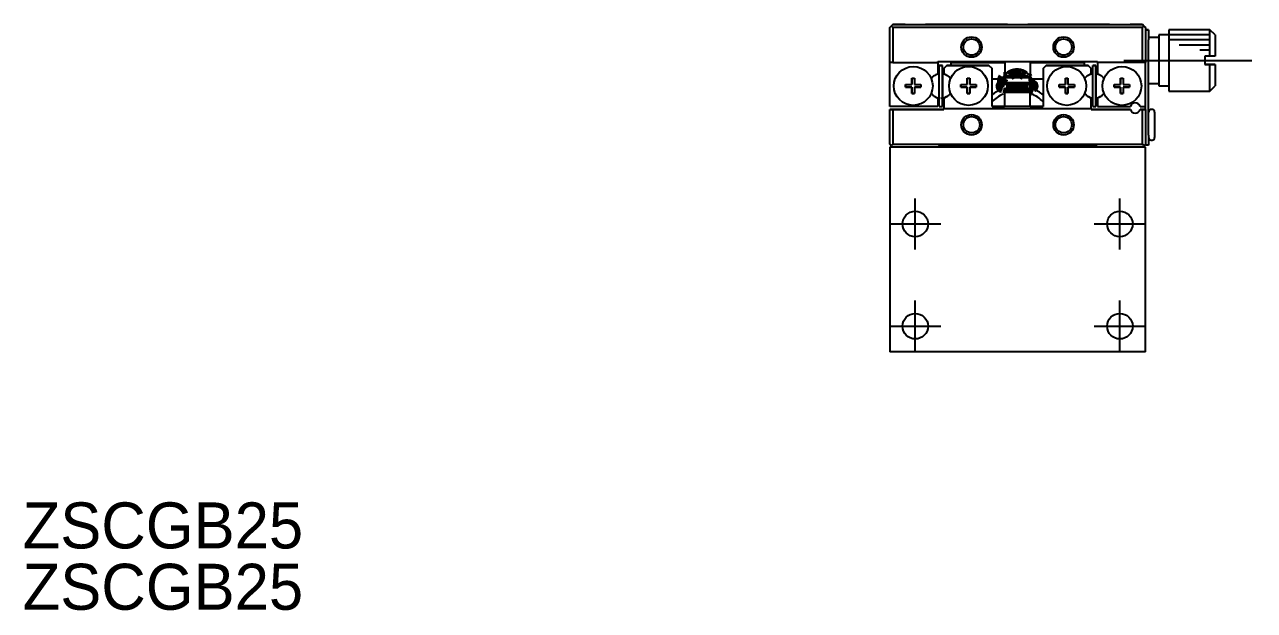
# Model space of a CAD drawing. Extents: x 180 to 395, y 2 to 175.
# Drawn here: x 179.7 to 299.9, y 1.9 to 59.2 of the extents above; entities that cross this region are included whole.
import ezdxf

# ---------------------------------------------------------------- set-up
doc = ezdxf.new("R2010")
doc.units = 0
doc.header["$LTSCALE"] = 10
doc.linetypes.add('CENTER', pattern=[2, 1.25, -0.25, 0.25, -0.25])
doc.layers.get('0').update_dxf_attribs({"linetype": 'CONTINUOUS'})
doc.layers.add('CENTER', color=1, linetype='CENTER')
doc.styles.get("Standard").update_dxf_attribs({"font": 'FGP教科書体NT-M'})

msp = doc.modelspace()

# ---------------------------------------------------------------- linework, layer by layer
at = {"color": 7, "linetype": 'CONTINUOUS'}
for p, q in [((264.299141, 58.881613), (264.449141, 59.031613)), ((264.449141, 59.031613), (264.299141, 58.881613)), ((264.449141, 59.031613), (264.599141, 59.181613)), ((264.599141, 59.181613), (264.449141, 59.031613)), ((264.449141, 59.031613), (264.599141, 58.881613)), ((264.599141, 59.181613), (288.999141, 59.181613)), ((265.799146, 59.181613), (264.599141, 59.181613)), ((275.799146, 59.181613), (267.799136, 59.181613)), ((275.799146, 59.181613), (275.299141, 59.181613)), ((275.799146, 59.181613), (275.299141, 59.181613)), ((278.299141, 59.181613), (277.799136, 59.181613)), ((285.799146, 59.181613), (277.799136, 59.181613)), ((278.299141, 59.181613), (277.799136, 59.181613)), ((288.999141, 59.181613), (287.799136, 59.181613)), ((289.149141, 59.031613), (288.999141, 59.181613)), ((288.999141, 59.181613), (289.149141, 59.031613)), ((288.999141, 58.881613), (289.149141, 59.031613)), ((289.149141, 59.031613), (289.299141, 58.881613)), ((289.299141, 58.881613), (289.149141, 59.031613)), ((264.299141, 55.481613), (264.299141, 58.881613)), ((288.999141, 58.881613), (264.599141, 58.881613)), ((264.599141, 58.881613), (264.599141, 55.481613)), ((288.999141, 55.481613), (288.999141, 58.881613)), ((289.299141, 58.881613), (289.299141, 55.481613)), ((289.299141, 58.681613), (289.599141, 58.681613)), ((289.599141, 58.681613), (289.299141, 58.681613)), ((289.599141, 58.681613), (289.599141, 57.681613)), ((290.599141, 57.931613), (289.599141, 57.931613)), ((290.599141, 58.181613), (290.599141, 53.181613)), ((291.599141, 58.181613), (290.599141, 58.181613)), ((291.599141, 58.681613), (291.599141, 52.681613)), ((295.599141, 58.681613), (291.599141, 58.681613)), ((295.599141, 56.081613), (295.599141, 58.681613)), ((296.099141, 58.181613), (295.599141, 58.681613)), ((296.099141, 58.181613), (296.099141, 56.081613)), ((296.099141, 58.181613), (296.099141, 56.081613)), ((289.599141, 48.581613), (289.599141, 57.681613)), ((264.599141, 55.481613), (264.299141, 55.481613)), ((264.299141, 51.181613), (264.299141, 55.481613)), ((264.599141, 55.481613), (268.999141, 55.481613)), ((268.999141, 55.581613), (284.599141, 55.581613)), ((268.999141, 55.481613), (268.999141, 55.581613)), ((268.999141, 55.481613), (268.999141, 54.383078)), ((270.299141, 55.581613), (270.299141, 55.481613)), ((270.299141, 55.481613), (275.549141, 55.481613)), ((270.299141, 55.181613), (270.299141, 55.481613)), ((275.549141, 55.581613), (275.549141, 54.461822)), ((278.049141, 54.342859), (278.049141, 55.581613)), ((278.049141, 55.481613), (283.299141, 55.481613)), ((283.299141, 55.581613), (283.299141, 55.481613)), ((283.299141, 55.481613), (283.299141, 55.181613)), ((284.599141, 55.581613), (284.599141, 55.481613)), ((288.999141, 55.481613), (284.599141, 55.481613)), ((284.599141, 55.481613), (284.599141, 54.383078)), ((289.299141, 55.481613), (288.999141, 55.481613)), ((289.299141, 51.181613), (289.299141, 55.481613)), ((295.099141, 56.081613), (295.099141, 55.281613)), ((295.599141, 56.081613), (295.099141, 56.081613)), ((295.099141, 56.081613), (295.099141, 55.281613)), ((296.099141, 56.081613), (295.599141, 56.081613)), ((268.999141, 54.383078), (268.703891, 54.212616)), ((269.149141, 51.181613), (269.149141, 55.181613)), ((269.449141, 55.181613), (269.149141, 55.181613)), ((269.149141, 55.181613), (269.449141, 55.181613)), ((269.449141, 51.181613), (269.449141, 55.181613)), ((269.449141, 54.362625), (269.449141, 55.181613)), ((269.449143, 54.431613), (269.449143, 54.362625)), ((269.449143, 54.431613), (269.449143, 54.362625)), ((269.449143, 54.431613), (269.449143, 54.362625)), ((269.449143, 54.431613), (269.449143, 54.362625)), ((269.449143, 54.431613), (269.449143, 54.362625)), ((269.449143, 54.431613), (269.449143, 54.362625)), ((269.449143, 54.431613), (269.449143, 54.362625)), ((269.449143, 54.431613), (269.449143, 51.931613)), ((269.449143, 54.431613), (269.449143, 54.362625)), ((269.449143, 54.431613), (269.449143, 54.362625)), ((269.449143, 54.431613), (269.449143, 54.362625)), ((269.449143, 54.431613), (269.449143, 54.362625)), ((269.449143, 54.431613), (269.449143, 54.362625)), ((269.449143, 54.431613), (269.449143, 54.362625)), ((269.899141, 55.181613), (269.599141, 54.881613)), ((269.599141, 54.881613), (269.899141, 55.181613)), ((269.599141, 54.881613), (269.599141, 54.383078)), ((269.599141, 54.383078), (269.894391, 54.212616)), ((273.999141, 55.181613), (269.899141, 55.181613)), ((269.899141, 55.181613), (273.999141, 55.181613)), ((274.299141, 54.881613), (273.999141, 55.181613)), ((273.999141, 55.181613), (274.299141, 54.881613)), ((274.299141, 51.181613), (274.299141, 54.881613)), ((275.789192, 54.181613), (275.579141, 53.981613)), ((277.769091, 54.181613), (275.789192, 54.181613)), ((277.769091, 54.181613), (275.789192, 54.181613)), ((277.979141, 53.981613), (277.769091, 54.181613)), ((278.087563, 54.272426), (278.100806, 54.280745)), ((278.091201, 54.281696), (278.094253, 54.285674)), ((278.094253, 54.285674), (278.095242, 54.289)), ((278.159125, 54.166223), (278.100529, 54.281689)), ((279.599141, 55.181613), (279.299141, 54.881613)), ((279.299141, 54.881613), (279.599141, 55.181613)), ((279.299141, 54.881613), (279.299141, 51.181613)), ((283.699141, 55.181613), (279.599141, 55.181613)), ((279.599141, 55.181613), (283.699141, 55.181613)), ((283.999141, 54.881613), (283.699141, 55.181613)), ((283.699141, 55.181613), (283.999141, 54.881613)), ((283.703891, 54.212616), (283.999141, 54.383078)), ((283.999141, 54.383078), (283.999141, 54.881613)), ((284.449141, 55.181613), (284.149141, 55.181613)), ((284.149141, 55.181613), (284.449141, 55.181613)), ((284.149141, 51.181613), (284.149141, 55.181613)), ((284.449141, 51.181613), (284.449141, 55.181613)), ((284.449141, 54.362625), (284.449141, 55.181613)), ((284.449143, 54.431613), (284.449143, 54.362625)), ((284.449143, 54.431613), (284.449143, 54.362625)), ((284.449143, 54.431613), (284.449143, 54.362625)), ((284.449143, 54.431613), (284.449143, 54.362625)), ((284.449143, 54.431613), (284.449143, 54.362625)), ((284.449143, 54.431613), (284.449143, 54.362625)), ((284.449143, 54.431613), (284.449143, 54.362625)), ((284.449143, 54.431613), (284.449143, 51.931613)), ((284.449143, 54.431613), (284.449143, 54.362625)), ((284.449143, 54.431613), (284.449143, 54.362625)), ((284.449143, 54.431613), (284.449143, 54.362625)), ((284.449143, 54.431613), (284.449143, 54.362625)), ((284.449143, 54.431613), (284.449143, 54.362625)), ((284.449143, 54.431613), (284.449143, 54.362625)), ((284.599141, 54.383078), (284.894391, 54.212616)), ((295.099141, 55.281613), (295.599141, 55.281613)), ((295.599141, 55.281613), (295.099141, 55.281613)), ((295.599141, 52.681613), (295.599141, 55.281613)), ((295.599141, 55.281613), (296.099141, 55.281613)), ((296.099141, 55.281613), (295.599141, 55.281613)), ((296.099141, 55.281613), (296.099141, 53.181613)), ((296.099141, 55.281613), (296.099141, 53.181613)), ((265.849141, 53.306613), (266.474141, 53.306613)), ((265.849141, 53.056613), (265.849141, 53.306613)), ((265.849141, 53.306613), (265.849141, 53.056613)), ((266.474141, 53.056613), (265.849141, 53.056613)), ((265.849141, 53.056613), (266.474141, 53.056613)), ((266.474141, 53.931613), (266.724141, 53.931613)), ((266.474141, 53.306613), (266.474141, 53.931613)), ((266.474141, 53.931613), (266.474141, 53.306613)), ((266.474141, 52.431613), (266.474141, 53.056613)), ((266.474141, 53.056613), (266.474141, 52.431613)), ((266.724141, 53.931613), (266.724141, 53.306613)), ((266.724141, 53.306613), (267.349141, 53.306613)), ((266.724141, 53.056613), (266.724141, 52.431613)), ((267.349141, 53.056613), (266.724141, 53.056613)), ((266.724141, 53.056613), (267.349141, 53.056613)), ((267.349141, 53.306613), (267.349141, 53.056613)), ((271.249141, 53.306613), (271.874141, 53.306613)), ((271.249141, 53.056613), (271.249141, 53.306613)), ((271.249141, 53.306613), (271.249141, 53.056613)), ((271.874141, 53.056613), (271.249141, 53.056613)), ((271.249141, 53.056613), (271.874141, 53.056613)), ((271.874141, 53.931613), (272.124141, 53.931613)), ((271.874141, 53.306613), (271.874141, 53.931613)), ((271.874141, 53.931613), (271.874141, 53.306613)), ((271.874141, 52.431613), (271.874141, 53.056613)), ((271.874141, 53.056613), (271.874141, 52.431613)), ((272.124141, 53.931613), (272.124141, 53.306613)), ((272.124141, 53.306613), (272.749141, 53.306613)), ((272.124141, 53.056613), (272.124141, 52.431613)), ((272.749141, 53.056613), (272.124141, 53.056613)), ((272.124141, 53.056613), (272.749141, 53.056613)), ((272.749141, 53.306613), (272.749141, 53.056613)), ((274.299141, 53.881613), (275.232095, 53.881613)), ((278.139652, 53.318892), (275.359997, 53.318892)), ((275.400012, 54.032579), (275.398975, 54.032075)), ((275.404701, 54.040139), (275.562911, 53.954425)), ((275.535629, 52.888319), (275.520097, 52.96099)), ((275.579141, 53.681613), (275.529141, 53.681613)), ((275.579141, 53.681613), (275.529141, 53.681613)), ((275.529141, 53.681613), (275.529141, 53.481613)), ((278.029141, 53.481613), (275.529141, 53.481613)), ((275.529141, 53.481613), (275.703959, 53.306795)), ((275.606298, 52.95877), (275.529141, 52.881613)), ((275.579141, 53.931666), (275.555368, 53.946947)), ((275.562911, 53.954425), (275.580831, 53.942943)), ((277.979141, 53.981613), (275.579141, 53.981613)), ((275.579141, 53.981613), (275.579141, 53.681613)), ((275.599141, 52.958941), (275.599141, 52.951613)), ((277.855544, 53.308015), (278.029141, 53.481613)), ((277.926107, 53.378289), (277.97709, 53.418957)), ((278.029141, 52.881613), (277.950542, 52.960212)), ((277.975347, 53.427664), (277.990413, 53.336033)), ((277.9808, 52.961015), (277.975847, 52.935108)), ((277.979141, 53.681613), (277.979141, 53.981613)), ((278.029141, 53.681613), (277.979141, 53.681613)), ((278.029141, 53.681613), (277.979141, 53.681613)), ((278.029141, 53.481613), (278.029141, 53.681613)), ((278.269547, 53.881613), (279.299141, 53.881613)), ((278.336125, 53.382265), (278.29914, 53.573616)), ((280.849141, 53.306613), (281.474141, 53.306613)), ((280.849141, 53.056613), (280.849141, 53.306613)), ((280.849141, 53.306613), (280.849141, 53.056613)), ((281.474141, 53.056613), (280.849141, 53.056613)), ((280.849141, 53.056613), (281.474141, 53.056613)), ((281.474141, 53.931613), (281.724141, 53.931613)), ((281.474141, 53.306613), (281.474141, 53.931613)), ((281.474141, 53.931613), (281.474141, 53.306613)), ((281.474141, 52.431613), (281.474141, 53.056613)), ((281.474141, 53.056613), (281.474141, 52.431613)), ((281.724141, 53.931613), (281.724141, 53.306613)), ((281.724141, 53.306613), (282.349141, 53.306613)), ((281.724141, 53.056613), (281.724141, 52.431613)), ((282.349141, 53.056613), (281.724141, 53.056613)), ((281.724141, 53.056613), (282.349141, 53.056613)), ((282.349141, 53.306613), (282.349141, 53.056613)), ((286.249141, 53.306613), (286.874141, 53.306613)), ((286.249141, 53.056613), (286.249141, 53.306613)), ((286.249141, 53.306613), (286.249141, 53.056613)), ((286.874141, 53.056613), (286.249141, 53.056613)), ((286.249141, 53.056613), (286.874141, 53.056613)), ((286.874141, 53.931613), (287.124141, 53.931613)), ((286.874141, 53.306613), (286.874141, 53.931613)), ((286.874141, 53.931613), (286.874141, 53.306613)), ((286.874141, 52.431613), (286.874141, 53.056613)), ((286.874141, 53.056613), (286.874141, 52.431613)), ((287.124141, 53.931613), (287.124141, 53.306613)), ((287.124141, 53.306613), (287.749141, 53.306613)), ((287.124141, 53.056613), (287.124141, 52.431613)), ((287.749141, 53.056613), (287.124141, 53.056613)), ((287.124141, 53.056613), (287.749141, 53.056613)), ((287.749141, 53.306613), (287.749141, 53.056613)), ((289.599141, 53.431613), (290.599141, 53.431613)), ((290.599141, 53.181613), (291.599141, 53.181613)), ((295.599141, 52.681613), (296.099141, 53.181613)), ((266.724141, 52.431613), (266.474141, 52.431613)), ((266.474141, 52.431613), (266.724141, 52.431613)), ((268.703891, 52.150609), (268.999141, 51.980147)), ((268.703891, 52.150609), (268.999141, 51.980147)), ((268.999141, 51.980147), (268.999141, 51.181613)), ((269.449141, 51.181613), (269.449141, 52.0006)), ((269.449143, 52.0006), (269.449143, 51.931613)), ((269.449143, 52.0006), (269.449143, 51.931613)), ((269.894391, 52.150609), (269.599141, 51.980147)), ((269.599141, 51.980147), (269.894391, 52.150609)), ((269.599141, 51.980147), (269.599141, 50.981613)), ((272.124141, 52.431613), (271.874141, 52.431613)), ((271.874141, 52.431613), (272.124141, 52.431613)), ((278.029141, 52.881613), (275.529141, 52.881613)), ((275.529141, 52.881613), (275.529141, 51.181613)), ((278.029141, 51.181613), (278.029141, 52.881613)), ((281.724141, 52.431613), (281.474141, 52.431613)), ((281.474141, 52.431613), (281.724141, 52.431613)), ((283.999141, 51.980147), (283.703891, 52.150609)), ((283.703891, 52.150609), (283.999141, 51.980147)), ((283.999141, 50.981613), (283.999141, 51.980147)), ((284.449141, 51.181613), (284.449141, 52.0006)), ((284.449143, 52.0006), (284.449143, 51.931613)), ((284.449143, 52.0006), (284.449143, 51.931613)), ((284.449143, 52.0006), (284.449143, 51.931613)), ((284.449143, 52.0006), (284.449143, 51.931613)), ((284.449143, 52.0006), (284.449143, 51.931613)), ((284.449143, 52.0006), (284.449143, 51.931613)), ((284.449143, 52.0006), (284.449143, 51.931613)), ((284.449143, 52.0006), (284.449143, 51.931613)), ((284.449143, 52.0006), (284.449143, 51.931613)), ((284.449143, 52.0006), (284.449143, 51.931613)), ((284.449143, 52.0006), (284.449143, 51.931613)), ((284.449143, 52.0006), (284.449143, 51.931613)), ((284.449143, 52.0006), (284.449143, 51.931613)), ((284.894391, 52.150609), (284.599141, 51.980147)), ((284.894391, 52.150609), (284.599141, 51.980147)), ((284.599141, 51.980147), (284.599141, 51.181613)), ((287.124141, 52.431613), (286.874141, 52.431613)), ((286.874141, 52.431613), (287.124141, 52.431613)), ((291.599141, 52.681613), (295.599141, 52.681613)), ((268.999141, 51.181613), (264.299141, 51.181613)), ((264.299141, 50.881613), (264.599141, 50.881613)), ((264.599141, 50.881613), (264.299141, 50.881613)), ((264.299141, 47.481613), (264.299141, 50.881613)), ((264.599141, 50.881613), (264.599141, 47.481613)), ((269.599141, 50.881613), (264.599141, 50.881613)), ((264.599141, 50.881613), (269.599141, 50.881613)), ((268.899141, 50.881613), (264.699141, 50.881613)), ((268.899141, 50.881613), (264.699141, 50.881613)), ((268.899141, 50.881613), (264.699141, 50.881613)), ((268.899141, 50.881613), (264.699141, 50.881613)), ((269.149141, 51.181613), (269.449141, 51.181613)), ((269.599141, 50.981613), (283.999141, 50.981613)), ((269.599141, 50.981613), (269.599141, 50.881613)), ((269.599141, 50.981613), (283.999141, 50.981613)), ((279.299141, 51.181613), (274.299141, 51.181613)), ((274.299141, 51.181613), (275.529141, 51.181613)), ((275.529141, 51.181613), (275.399141, 51.181613)), ((275.529141, 51.181613), (275.399141, 51.181613)), ((278.029141, 51.181613), (279.299141, 51.181613)), ((278.199141, 51.181613), (278.029141, 51.181613)), ((278.199141, 51.181613), (278.029141, 51.181613)), ((283.999141, 50.881613), (283.999141, 50.981613)), ((287.822172, 50.881613), (283.999141, 50.881613)), ((283.999141, 50.881613), (287.822172, 50.881613)), ((284.149141, 51.181613), (284.449141, 51.181613)), ((284.599141, 51.181613), (287.822172, 51.181613)), ((287.822172, 50.881613), (284.699141, 50.881613)), ((287.822172, 50.881613), (284.699141, 50.881613)), ((287.822172, 50.881613), (284.699141, 50.881613)), ((287.822172, 50.881613), (284.699141, 50.881613)), ((288.776111, 51.181613), (289.299141, 51.181613)), ((288.999141, 50.881613), (288.776111, 50.881613)), ((288.899141, 50.881613), (288.776111, 50.881613)), ((288.776111, 50.881613), (288.899141, 50.881613)), ((288.776111, 50.881613), (288.999141, 50.881613)), ((288.899141, 50.881613), (288.776111, 50.881613)), ((288.776111, 50.881613), (288.899141, 50.881613)), ((288.999141, 47.481613), (288.999141, 50.881613)), ((288.999141, 50.881613), (289.299141, 50.881613)), ((289.299141, 50.881613), (288.999141, 50.881613)), ((289.299141, 50.881613), (289.299141, 51.181613)), ((289.299141, 50.881613), (289.299141, 47.481613)), ((289.949141, 50.881613), (289.849141, 50.881613)), ((290.199141, 50.631613), (290.199141, 48.131613)), ((290.199141, 50.131613), (290.199141, 49.506613)), ((290.199141, 49.506613), (290.199141, 49.256613)), ((289.599141, 48.381613), (289.599141, 48.581613)), ((289.599141, 48.381613), (289.599141, 47.381613)), ((290.199141, 49.256613), (290.199141, 48.631613)), ((264.449141, 47.331613), (264.299141, 47.481613)), ((289.299141, 47.181613), (264.299141, 47.181613)), ((264.299141, 47.181613), (264.299141, 27.181613)), ((264.599141, 47.181613), (264.299141, 47.181613)), ((264.599141, 47.481613), (264.449141, 47.331613)), ((264.449141, 47.331613), (264.599141, 47.181613)), ((264.599141, 47.481613), (288.999141, 47.481613)), ((268.999141, 47.181613), (269.199141, 47.381613)), ((273.799146, 47.181613), (268.999141, 47.181613)), ((269.199141, 47.381613), (284.399141, 47.381613)), ((270.599141, 47.381613), (270.799141, 47.181613)), ((284.599141, 47.181613), (279.799136, 47.181613)), ((282.799141, 47.181613), (282.999141, 47.381613)), ((284.399141, 47.381613), (284.599141, 47.181613)), ((289.149141, 47.331613), (288.999141, 47.481613)), ((288.999141, 47.181613), (289.149141, 47.331613)), ((289.299141, 47.181613), (288.999141, 47.181613)), ((289.299141, 47.481613), (289.149141, 47.331613)), ((289.299141, 47.381613), (289.299141, 47.481613)), ((289.599141, 47.381613), (289.299141, 47.381613)), ((289.299141, 27.181613), (289.299141, 47.181613)), ((289.849141, 47.881613), (289.949141, 47.881613)), ((289.299141, 27.181613), (264.299141, 27.181613))]:
    msp.add_line(p, q, dxfattribs=at)
at = {"color": 3, "linetype": 'CONTINUOUS'}
for p, q in [((295.599141, 58.181613), (291.599141, 58.181613)), ((295.599141, 57.681613), (291.599141, 57.681613)), ((295.599141, 57.181613), (292.599141, 57.181613)), ((295.599141, 56.681613), (294.599141, 56.681613))]:
    msp.add_line(p, q, dxfattribs=at)
at = {"color": 7, "linetype": 'CONTINUOUS', "const_width": 1}
for points in [[(275.398975, 54.032075), (275.382624, 54.00487), (275.366779, 53.975354), (275.352424, 53.94509), (275.339595, 53.914151), (275.328323, 53.882616), (275.318637, 53.850561), (275.310559, 53.818066), (275.30411, 53.785212), (275.299305, 53.752078), (275.296157, 53.718748), (275.294672, 53.685303), (275.294855, 53.651825), (275.296704, 53.618397), (275.300216, 53.585102), (275.305382, 53.552021), (275.312189, 53.519237), (275.32062, 53.486829), (275.330655, 53.454878), (275.342268, 53.423463), (275.355433, 53.392661), (275.370116, 53.362549), (275.38628, 53.3332), (275.38747, 53.331171)], [(275.417184, 54.026743), (275.413964, 54.028187), (275.41104, 54.029431), (275.408417, 54.030472), (275.406102, 54.031309), (275.4041, 54.031939), (275.402415, 54.032362), (275.401052, 54.032575), (275.400012, 54.032579)], [(275.555368, 53.946947), (275.544965, 53.953519), (275.534571, 53.960016), (275.524237, 53.966406), (275.514015, 53.972658), (275.503955, 53.97874), (275.494108, 53.984623), (275.48452, 53.990277), (275.475241, 53.995675), (275.466316, 54.00079), (275.457789, 54.005596), (275.449702, 54.01007), (275.442095, 54.014189), (275.435006, 54.017934), (275.428471, 54.021285), (275.42252, 54.024227), (275.417184, 54.026743)], [(275.517874, 53.336231), (275.529017, 53.336081), (275.540127, 53.334975), (275.551143, 53.33292), (275.562005, 53.329925), (275.572655, 53.326008), (275.583033, 53.321191), (275.593083, 53.315499), (275.60275, 53.308963)]]:
    msp.add_lwpolyline(points, dxfattribs=at)
for points in [[(276.007759, 54.181764, -0.135051), (276.625914, 54.420869, -0.096472), (277.09841, 54.378154), (277.237195, 54.329152), (277.371114, 54.263252), (277.46346, 54.205133), (277.495987, 54.181783)], [(275.517874, 53.336231), (275.390234, 53.331354), (275.286965, 53.320439), (275.197706, 53.269133), (275.15235, 53.178315), (275.165517, 53.076124), (275.233667, 52.998917), (275.340771, 52.969142, 0.018044), (278.227212, 52.981003), (278.313768, 53.042095), (278.349619, 53.140176), (278.32488, 53.238831), (278.247607, 53.308271), (278.143678, 53.329316), (278.028317, 53.334745), (277.912195, 53.338093), (277.886569, 53.338698)]]:
    msp.add_lwpolyline(points, format="xyb", dxfattribs=at)
at = {"color": 3, "linetype": 'CONTINUOUS'}
for centre in [(272.299141, 56.981613), (281.299141, 56.981613), (272.299141, 49.381613), (281.299141, 49.381613)]:
    msp.add_circle(centre, 1, dxfattribs=at)
at = {"color": 7, "linetype": 'CONTINUOUS'}
for centre, radius in [((272.299141, 56.981613), 0.8), ((281.299141, 56.981613), 0.8), ((266.599141, 53.181613), 1.9), ((271.999141, 53.181613), 1.9), ((281.599141, 53.181613), 1.9), ((286.999141, 53.181613), 1.9), ((272.299141, 49.381613), 0.8), ((281.299141, 49.381613), 0.8), ((266.799141, 39.681613), 1.25), ((286.799141, 39.681613), 1.25), ((266.799141, 29.681613), 1.25), ((286.799141, 29.681613), 1.25)]:
    msp.add_circle(centre, radius, dxfattribs=at)
for centre, radius, start, end in [((269.299141, 53.181613), 1.1905, 120, 135), ((269.299142, 53.181613), 1.1905, 97.238336, 120), ((269.299142, 53.181613), 1.1905, 60.000042, 82.761589), ((269.299141, 53.181613), 1.1905, 45, 60), ((276.750698, 53.191371), 1.598393, 0.536816, 148.370163), ((276.750724, 53.177732), 1.598458, 359.611466, 147.357013), ((284.299141, 53.181613), 1.1905, 120, 135), ((284.299142, 53.181613), 1.1905, 97.238308, 120), ((284.299142, 53.181613), 1.1905, 60.000042, 82.761685), ((284.299141, 53.181613), 1.1905, 45, 60), ((269.391282, 53.090613), 1.32, 135.034999, 141.739912), ((269.299142, 53.181613), 1.1905, 135.000034, 142.457024), ((269.207001, 53.090613), 1.32, 38.260088, 44.965001), ((269.299142, 53.181613), 1.1905, 37.543078, 44.642946), ((276.75944, 53.185551), 1.608889, 148.356938, 180.616493), ((276.747748, 53.182618), 1.601567, 323.152208, 357.922405), ((276.799141, 49.181613), 4, 51.317813, 68.253482), ((284.391282, 53.090613), 1.32, 135.034999, 141.739912), ((284.299142, 53.181613), 1.1905, 135.000034, 142.457024), ((284.207001, 53.090613), 1.32, 38.260088, 44.965001), ((284.299142, 53.181613), 1.1905, 37.543078, 44.642946), ((269.391282, 53.272613), 1.32, 218.260088, 224.965001), ((269.299142, 53.181613), 1.1905, 217.542976, 224.643568), ((269.299141, 53.181613), 1.1905, 225, 240), ((269.299142, 53.181613), 1.1905, 240, 262.761589), ((269.299142, 53.181613), 1.1905, 270, 300), ((269.299141, 53.181613), 1.1905, 300, 315), ((269.299142, 53.181613), 1.1905, 314.999966, 322.456922), ((269.207001, 53.272613), 1.32, 315.034999, 321.739912), ((276.799141, 49.181613), 4, 113.749343, 128.682187), ((276.799141, 49.181613), 3.5, 113.852867, 135.584691), ((276.799141, 49.181613), 3.5, 44.415309, 67.290028), ((284.391282, 53.272613), 1.32, 218.260088, 224.965001), ((284.299142, 53.181613), 1.1905, 217.542976, 224.643568), ((284.299141, 53.181613), 1.1905, 225, 240), ((284.299142, 53.181613), 1.1905, 240, 262.761692), ((284.299142, 53.181613), 1.1905, 277.238507, 300), ((284.299141, 53.181613), 1.1905, 300, 315), ((284.299142, 53.181613), 1.1905, 314.999966, 322.456922), ((284.207001, 53.272613), 1.32, 315.034999, 321.739912), ((288.299141, 51.031613), 0.5, 17.457603, 162.542397), ((288.299141, 51.031613), 0.5, 197.457603, 342.542397), ((289.849141, 50.631613), 0.25, 90, 180), ((289.949141, 50.631613), 0.25, 0, 90), ((289.849141, 48.131613), 0.25, 180, 270), ((289.949141, 48.131613), 0.25, 270, 0), ((276.799141, 49.181613), 4, 206.743684, 210), ((276.799141, 49.181613), 3.5, 210.949723, 214.849905), ((276.799141, 49.181613), 3.5, 325.150095, 329.050277), ((276.799141, 49.181613), 4, 330, 333.256316)]:
    msp.add_arc(centre, radius, start, end, dxfattribs=at)
at = {"layer": 'CENTER', "color": 1, "linetype": 'CENTER'}
for p, q in [((287.199141, 55.681613), (299.949141, 55.681613)), ((266.799141, 37.181613), (266.799141, 42.181613)), ((286.799141, 37.181613), (286.799141, 42.181613)), ((264.299141, 39.681613), (269.299141, 39.681613)), ((284.299141, 39.681613), (289.299141, 39.681613)), ((266.799141, 27.181613), (266.799141, 32.181613)), ((286.799141, 27.181613), (286.799141, 32.181613)), ((264.299141, 29.681613), (269.299141, 29.681613)), ((284.299141, 29.681613), (289.299141, 29.681613))]:
    msp.add_line(p, q, dxfattribs=at)

# ---------------------------------------------------------------- texts
at = {"color": 7}
for p in [(179.540805, 7.947542), (179.540805, 1.947542)]:
    msp.add_text('ZSCGB25', height=4.5, dxfattribs=at).set_placement(p)

doc.saveas('drawing.dxf')
